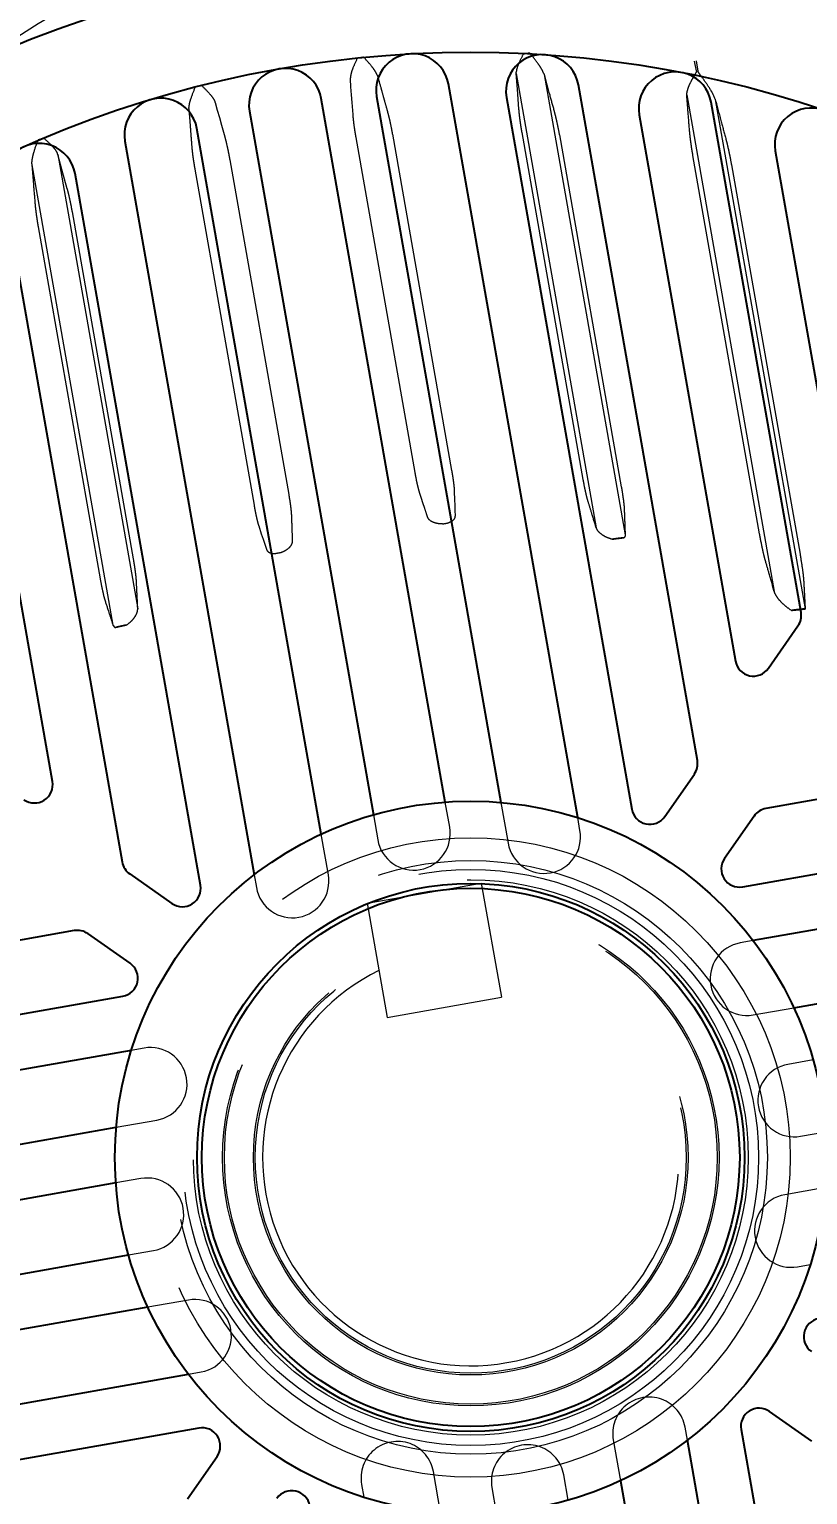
# Model space of a CAD drawing. Header units: millimetres. Extents: x 1293 to 41893, y 1011 to 26911.
# Drawn here: x 8834.3 to 8891.1, y 6904.4 to 7011.4 of the extents above; entities that cross this region are included whole.
import ezdxf

# ---------------------------------------------------------------- set-up
doc = ezdxf.new("R2010")
doc.units = ezdxf.units.MM
doc.header["$LTSCALE"] = 50
doc.linetypes.add('HIDDEN', pattern=[1.905, 1.27, -0.635])
doc.layers.add('CAPA_1', color=7, linetype='Continuous')
doc.styles.add('SLDTEXTSTYLE0', font='TXT', dxfattribs={"width": 0.75})
doc.dimstyles.new('SLDDIMSTYLE0', dxfattribs={"dimtxt": 100, "dimasz": 100, "dimexe": 0, "dimexo": 0.0625, "dimgap": 25, "dimtad": 2, "dimdec": 0, "dimlfac": 1.5, "dimrnd": 1e-09, "dimzin": 12, "dimdsep": 46, "dimtxsty": 'SLDTEXTSTYLE0', "dimsah": 1, "dimcen": 0.09, "dimadec": 0, "dimazin": 3, "dimtfac": 1, "dimtdec": 0, "dimtofl": 0, "dimtmove": 0, "dimatfit": 3, "dimfxl": 1, "dimfrac": 2, "dimtolj": 1, "dimtzin": 12, "dimarcsym": 0})

# ---------------------------------------------------------------- blocks, each defined once
blk = doc.blocks.new('_D_15')
at = {"layer": 'CAPA_1', "transparency": 16777216}
for p, q in [((6530.12, 8742.38), (6530.12, 9415.65)), ((16745.16, 6492), (16745.16, 9415.65)), ((6530.12, 9365.65), (16745.16, 9365.65))]:
    blk.add_line(p, q, dxfattribs=at)
for points in [[(6530.12, 9365.65), (6630.12, 9350.26), (6630.12, 9381.03)], [(16745.16, 9365.65), (16645.16, 9381.03), (16645.16, 9350.26)]]:
    blk.add_solid(points, dxfattribs=at)
at = {"layer": 'CAPA_1', "transparency": 16777216, "insert": (11452.92, 9494.55), "char_height": 100, "attachment_point": 1, "style": 'SLDTEXTSTYLE0'}
blk.add_mtext('15323', dxfattribs=at)

msp = doc.modelspace()

# ---------------------------------------------------------------- linework, layer by layer
at = {"color": 1, "linetype": 'HIDDEN', "lineweight": 18}
for p, q in [((8883.011875, 7008.3349087), (8882.8877649, 7009.0387719)), ((8882.9987444, 7009.0574205), (8883.1305053, 7008.3101673)), ((8869.8519464, 7008.1264697), (8875.6960764, 6974.9827612)), ((8871.8842595, 7008.0743624), (8877.8099933, 6974.4678559)), ((8882.3081217, 7006.5892348), (8888.702181, 6970.3267224)), ((8884.393342, 7006.2370761), (8890.94888, 6969.0587726)), ((8862.4643336, 6979.024963), (8858.1559677, 7003.4589204)), ((8860.8053371, 7003.7095324), (8865.1321973, 6979.170689)), ((8874.7435864, 6978.5138128), (8870.2787486, 7003.8351661)), ((8873.0024659, 7003.6489822), (8877.5303606, 6977.9700153)), ((8836.3609878, 7002.2211101), (8842.2051179, 6969.0774015)), ((8887.6320855, 6974.5374312), (8882.7633602, 7002.1493444)), ((8834.4690599, 7001.4770533), (8840.3947937, 6967.8705467)), ((8846.3727013, 7001.1646693), (8850.6995614, 6976.6258259)), ((8853.2563745, 6977.4013514), (8848.9480085, 7001.8353088)), ((8885.5752845, 7001.467981), (8890.5865931, 6973.0474375)), ((8841.8924749, 6972.7212755), (8837.4276371, 6998.0426288)), ((8834.9318588, 6996.936107), (8839.4597535, 6971.2571401)), ((8890.9627411, 6969.0516768), (8890.94888, 6969.0587726)), ((8840.3947937, 6967.8705467), (8840.5329198, 6967.6957398)), ((8864.9919002, 6953.1248707), (8864.6684134, 6954.9594556)), ((8859.4161053, 6954.0333319), (8859.7395921, 6952.1987471)), ((8868.7347752, 6954.9330536), (8869.2591818, 6951.958996)), ((8874.5114898, 6952.8851196), (8874.3457785, 6953.824915)), ((8856.1284117, 6949.643687), (8855.6040051, 6952.6177445)), ((8850.7103924, 6949.6573588), (8850.8761037, 6948.7175634)), ((8858.9622257, 6947.5853374), (8867.3002647, 6949.0555586)), ((8867.3002647, 6949.0555586), (8868.7704859, 6940.7175197)), ((8858.9622257, 6947.5853374), (8860.432447, 6939.2472984)), ((8887.1642384, 6944.8493328), (8886.224443, 6944.6836215)), ((8860.432447, 6939.2472984), (8868.7704859, 6940.7175197)), ((8887.1505666, 6939.4313135), (8890.1246242, 6939.9557201)), ((8842.6746056, 6937.0046102), (8841.7348102, 6936.8388989)), ((8891.5402116, 6936.1436199), (8889.7056267, 6935.8201331)), ((8840.6266717, 6931.2278956), (8843.6007292, 6931.7523021)), ((8890.6317503, 6930.567825), (8892.4663352, 6930.8913119)), ((8842.4348545, 6927.4850205), (8840.6002696, 6927.1615337)), ((8892.4399332, 6926.82495), (8889.4658757, 6926.3005434)), ((8841.5263933, 6921.9092257), (8843.3609782, 6922.2327125)), ((8890.3919993, 6921.0482354), (8891.3317947, 6921.2139467)), ((8845.9160382, 6918.6215321), (8842.9419807, 6918.0971255)), ((8845.9023664, 6913.2035128), (8846.8421618, 6913.3692241)), ((8882.3562124, 6908.3954868), (8882.1905011, 6909.3352822)), ((8876.9381931, 6908.4091586), (8877.4625997, 6905.4351011)), ((8864.3318297, 6903.119792), (8863.8074231, 6906.0938496)), ((8873.6504995, 6904.0195136), (8873.3270127, 6905.8540985)), ((8858.5551151, 6905.1677259), (8858.7208263, 6904.2279305)), ((8868.0747047, 6904.9279749), (8868.3981915, 6903.09339))]:
    msp.add_line(p, q, dxfattribs=at)
at = {"color": 7, "linetype": 'Continuous', "lineweight": 25}
for p, q in [((8874.3457785, 6953.824915), (8864.9037531, 7007.3733018)), ((8864.6684134, 6954.9594556), (8855.6148986, 7006.3044893)), ((8859.6514451, 7006.4471782), (8868.7347752, 6954.9330536)), ((8869.1392508, 7006.387683), (8878.2980223, 6954.4457086)), ((8883.0872685, 6957.9979862), (8874.3915588, 7007.3138067)), ((8850.3625906, 7005.3783657), (8859.4161053, 6954.0333319)), ((8890.6580912, 6968.8102416), (8884.0922954, 7006.0467202)), ((8878.8399873, 7005.1205966), (8885.868845, 6965.257964)), ((8841.2683671, 7003.2057456), (8850.7103924, 6949.6573588)), ((8855.6040051, 6952.6177445), (8846.5206751, 7004.1318692)), ((8888.7809749, 7002.4909794), (8893.4396677, 6976.0702193)), ((8832.3730947, 6999.9048177), (8841.0688044, 6950.5889973)), ((8846.7841742, 6948.8889669), (8837.6254027, 7000.8309414)), ((8835.9719188, 6956.4597896), (8828.9430612, 6996.3224222)), ((8888.2741247, 6964.7247263), (8890.4372169, 6967.8139421)), ((8937.4116974, 6963.1866306), (8888.0958769, 6954.4909208)), ((8886.3958466, 6948.775551), (8938.337821, 6957.9343225)), ((8880.703302, 6953.9124709), (8882.8663942, 6957.0016867)), ((8887.2352051, 6953.9426124), (8885.0721129, 6950.8533966)), ((8940.7126252, 6954.2913582), (8887.1642384, 6944.8493328)), ((8841.6171128, 6949.7283255), (8844.7063286, 6947.5652333)), ((8890.1246242, 6939.9557201), (8941.6387488, 6949.0390501)), ((8837.561739, 6945.5803889), (8788.2459185, 6936.8846791)), ((8841.6472543, 6943.1964224), (8838.5580385, 6945.3595146)), ((8789.1720422, 6931.6323711), (8841.1140166, 6940.7911427)), ((8841.7348102, 6936.8388989), (8788.1864234, 6927.3968735)), ((8789.112547, 6922.1445655), (8840.6266717, 6931.2278956)), ((8840.6002696, 6927.1615337), (8789.2552359, 6918.1080189)), ((8790.1813595, 6912.8557109), (8841.5263933, 6921.9092257)), ((8842.9419807, 6918.0971255), (8791.427856, 6909.0137954)), ((8792.3539796, 6903.7614874), (8845.9023664, 6913.2035128)), ((8891.449492, 6908.3245201), (8888.3602762, 6910.4876123)), ((8846.6707583, 6909.2772946), (8794.7287838, 6900.118523)), ((8886.2824306, 6909.1638787), (8895.4412022, 6857.2219042)), ((8891.7982378, 6854.8471), (8882.3562124, 6908.3954868)), ((8845.8313997, 6904.1102332), (8847.9944919, 6907.199449)), ((8877.4625997, 6905.4351011), (8886.5459298, 6853.9209764))]:
    msp.add_line(p, q, dxfattribs=at)
at = {"color": 1, "linetype": 'HIDDEN', "lineweight": 18, "flags": 128}
for points in [[(8857.9307597, 7005.1418603), (8857.8648038, 7006.0212578), (8857.8221748, 7006.5902804), (8857.7795837, 7007.1593037), (8857.7370302, 7007.7283277)], [(8870.0482871, 7005.5457567), (8869.9382192, 7006.9910295), (8869.8519464, 7008.1264697)], [(8848.5840355, 7003.4937807), (8848.3452421, 7004.3427022), (8848.1906831, 7004.8919886), (8848.0360882, 7005.4412626), (8847.8814577, 7005.9905244)], [(8837.0591437, 6999.7288806), (8836.6682613, 7001.1246383), (8836.3609878, 7002.2211101)], [(8865.3280828, 6977.6330442), (8865.3465714, 6977.0247486), (8865.3584922, 6976.6311443), (8865.3703798, 6976.2375392), (8865.3822345, 6975.843933)], [(8851.0413948, 6975.1139156), (8851.2320706, 6974.5359813), (8851.3554893, 6974.1620371), (8851.4789394, 6973.7881034), (8851.6024209, 6973.4141801)]]:
    msp.add_lwpolyline(points, dxfattribs=at)
at = {"color": 1, "linetype": 'HIDDEN', "lineweight": 18}
for centre, radius in [((8866.5333024, 6929.0264228), 103), ((8866.5333024, 6929.0264228), 101), ((8872.9663865, 6949.0650934), 73.3333333), ((8866.5333024, 6929.0264228), 23.3333333), ((8866.5333024, 6929.0264228), 21.6666667), ((8866.5333024, 6929.0264228), 21.0238791), ((8866.5333024, 6929.0264228), 20.2675603), ((8866.5333024, 6929.0264228), 18.1333333), ((8866.5333024, 6929.0264228), 18), ((8866.5333024, 6929.0264228), 15.875), ((8866.5333024, 6929.0264228), 15.7416667)]:
    msp.add_circle(centre, radius, dxfattribs=at)
at = {"color": 7, "linetype": 'Continuous', "lineweight": 25}
for radius in [87.6905989, 80.6666667, 26, 20, 19.6427344]:
    msp.add_circle((8866.5333024, 6929.0264228), radius, dxfattribs=at)
for centre, radius, start, end in [((8862.2775991, 7006.91024), 2.6666667, 10, 190.000024134), ((8871.7654048, 7006.8507449), 2.6666667, 10, 190.000024134), ((8852.9887446, 7005.8414275), 2.6666667, 10, 190.000024134), ((8881.4661414, 7005.5836584), 2.6666667, 10, 190.000024134), ((8843.8945211, 7003.6688074), 2.6666667, 10, 190.000024134), ((8891.4071289, 7002.9540412), 2.6666667, 10, 190.000024134), ((8834.9992487, 7000.3678796), 2.6666667, 10, 190.000024134), ((8889.3450142, 6968.5787107), 1.3333333, 325, 10), ((8887.181922, 6965.4894949), 1.3333333, 190, 325), ((8881.7741915, 6957.7664553), 1.3333333, 325, 10), ((8834.6588418, 6956.2282587), 1.3333333, 235, 10), ((8879.6110993, 6954.6772395), 1.3333333, 190, 325), ((8888.3274079, 6953.1778438), 1.3333333, 100, 145), ((8886.1643156, 6950.088628), 1.3333333, 145, 280), ((8842.3818814, 6950.8205282), 1.3333333, 190, 235), ((8845.4710972, 6948.657436), 1.3333333, 235, 10), ((8837.7932699, 6944.2673119), 1.3333333, 55, 100), ((8840.8824857, 6942.1042197), 1.3333333, 280, 54.999977324), ((8892.1841191, 6915.9486259), 1.3333333, 100, 235), ((8887.5955077, 6909.3954096), 1.3333333, 55, 190), ((8846.9022892, 6907.9642176), 1.3333333, 325, 99.999967962), ((8853.4555055, 6903.3756061), 1.3333333, 10, 145)]:
    msp.add_arc(centre, radius, start, end, dxfattribs=at)
at = {"color": 1, "linetype": 'HIDDEN', "lineweight": 18}
for centre, radius, start, end in [((8871.762609, 7003.0277087), 6.6637914, 97.956361572, 102.113906814), ((8861.0918432, 6994.4391801), 15.0793312, 99.101040556, 100.908305732), ((8849.2741209, 6992.3553968), 15.0793312, 99.091694267, 100.898959444), ((8836.3094312, 6996.7763568), 6.6637914, 97.886093186, 102.043638428), ((8878.166368, 6967.321272), 6.9481724, 93.518236596, 100.875479165), ((8890.9754926, 6964.4377709), 4.6210784, 90.329965643, 102.728447982), ((8842.5041868, 6961.0330672), 6.9481724, 99.124520834, 106.481763404), ((8862.3657462, 6952.6618089), 2.6666667, 190, 10), ((8871.8853358, 6952.4220578), 2.6666667, 190, 10), ((8853.5022577, 6949.1806252), 2.6666667, 190, 10), ((8886.6875048, 6942.0574675), 2.6666667, 100, 280), ((8866.5333024, 6929.0264228), 15.2083333, 116.162119936, 83.837880064), ((8843.1376674, 6934.3784561), 2.6666667, 280, 99.999967962), ((8890.1686885, 6933.1939791), 2.6666667, 100, 280), ((8842.8979163, 6924.8588665), 2.6666667, 280, 99.999967962), ((8889.9289375, 6923.6743894), 2.6666667, 100, 280), ((8846.3791, 6915.9953781), 2.6666667, 280, 99.999967962), ((8879.5643471, 6908.8722204), 2.6666667, 10, 190), ((8861.1812691, 6905.6307877), 2.6666667, 10, 190), ((8870.7008587, 6905.3910367), 2.6666667, 10, 190)]:
    msp.add_arc(centre, radius, start, end, dxfattribs=at)
for points, knots in [([(8870.3641732, 7009.543113), (8870.2455576, 7009.3141382), (8870.0629979, 7008.9617264), (8869.897032, 7008.5236668), (8869.8663475, 7008.331027), (8869.8520557, 7008.2413016)], [0, 0, 0, 0, 0.4977388149, 0.7660628873, 1, 1, 1, 1]), ([(8870.8402148, 7009.627353), (8870.7513421, 7009.6116853), (8870.5926404, 7009.5837071), (8870.4339828, 7009.5555168), (8870.3641732, 7009.543113)], [0, 0, 0, 0, 0.5599981298, 1, 1, 1, 1]), ([(8871.8665117, 7008.1312142), (8871.8142284, 7008.2477638), (8871.7080584, 7008.4844375), (8871.3573369, 7008.9941705), (8871.0464365, 7009.3748479), (8870.8402148, 7009.627353)], [0, 0, 0, 0, 0.2462365514, 0.5000252595, 1, 1, 1, 1]), ([(8858.2382639, 7009.2460473), (8858.1213713, 7008.9960259), (8857.9407259, 7008.6096437), (8857.7757206, 7008.1273304), (8857.7483801, 7007.9176829), (8857.735796, 7007.821188)], [0, 0, 0, 0, 0.4973877107, 0.7686615721, 1, 1, 1, 1]), ([(8858.7066549, 7009.3286766), (8858.6192214, 7009.313255), (8858.4630902, 7009.2857163), (8858.3069609, 7009.2581684), (8858.2382639, 7009.2460473)], [0, 0, 0, 0, 0.5599999195, 1, 1, 1, 1]), ([(8859.6985232, 7008.0156432), (8859.6477232, 7008.1200715), (8859.5460984, 7008.3289795), (8859.210116, 7008.7756769), (8858.9080043, 7009.1075152), (8858.7066549, 7009.3286766)], [0, 0, 0, 0, 0.2500167322, 0.5001561521, 1, 1, 1, 1]), ([(8857.7370302, 7007.7283277), (8857.7360336, 7007.7456155), (8857.7342539, 7007.7764864), (8857.7353248, 7007.8075292), (8857.735796, 7007.821188)], [0, 0, 0, 0, 0.5600018831, 1, 1, 1, 1]), ([(8859.6985232, 7008.0156432), (8859.7033655, 7008.0024979), (8859.7120126, 7007.9790243), (8859.7189487, 7007.9551978), (8859.7220007, 7007.9447142)], [0, 0, 0, 0, 0.5599998961, 1, 1, 1, 1]), ([(8859.7220007, 7007.9447142), (8859.8032297, 7007.654533), (8859.9370187, 7007.1765875), (8860.1233059, 7006.5107112), (8860.2809076, 7005.9472055), (8860.385949, 7005.5714601), (8860.4384697, 7005.3835874)], [0, 0, 0, 0, 0.3399999998, 0.5599999998, 0.7799999999, 1, 1, 1, 1]), ([(8869.8519464, 7008.1264697), (8869.8507658, 7008.1479315), (8869.8486574, 7008.1862598), (8869.8510173, 7008.2244819), (8869.8520557, 7008.2413016)], [0, 0, 0, 0, 0.5599473234, 1, 1, 1, 1]), ([(8871.8665117, 7008.1312142), (8871.8700939, 7008.1206354), (8871.8764907, 7008.1017446), (8871.8818857, 7008.0827292), (8871.8842595, 7008.0743624)], [0, 0, 0, 0, 0.5600002916, 1, 1, 1, 1]), ([(8871.8842595, 7008.0743624), (8872.0225501, 7007.5725094), (8872.2694976, 7006.6763433), (8872.5163497, 7005.7787718), (8872.6249646, 7005.3838404)], [0, 0, 0, 0, 0.5600000044, 1, 1, 1, 1]), ([(8883.011875, 7008.3349087), (8883.0127341, 7008.3254926), (8883.0163702, 7008.2856387), (8882.9504348, 7008.1337236), (8882.7866167, 7007.8727574), (8882.5777394, 7007.4894278), (8882.3833093, 7007.0837651), (8882.3340934, 7006.8449288), (8882.3094536, 7006.7253559)], [0, 0, 0, 0, 0.01481609376, 0.06270954922, 0.25109643922, 0.49994282022, 0.74964734871, 1, 1, 1, 1]), ([(8884.3821627, 7006.2755609), (8884.3140444, 7006.436761), (8884.1780174, 7006.7586649), (8883.8403761, 7007.2766723), (8883.5422437, 7007.7028916), (8883.3234088, 7007.9990868), (8883.2176375, 7008.1486484), (8883.1571983, 7008.2355595), (8883.1394202, 7008.28525), (8883.1305053, 7008.3101673)], [0, 0, 0, 0, 0.25001713028, 0.49926471564, 0.74950872855, 0.87437378348, 0.93696842562, 0.96839280574, 1, 1, 1, 1]), ([(8845.9399895, 7005.5896425), (8845.9520093, 7005.7051477), (8845.9760547, 7005.9362146), (8846.1389953, 7006.4708857), (8846.3093921, 7006.88604), (8846.422957, 7007.1627292)], [0, 0, 0, 0, 0.2500167322, 0.5001561521, 1, 1, 1, 1]), ([(8846.8913614, 7007.2452822), (8846.8039255, 7007.2298749), (8846.64779, 7007.2023617), (8846.4916559, 7007.1748392), (8846.422957, 7007.1627292)], [0, 0, 0, 0, 0.5600000702, 1, 1, 1, 1]), ([(8846.8913614, 7007.2452822), (8847.0867181, 7007.0503194), (8847.3886269, 7006.749019), (8847.7086319, 7006.3522226), (8847.8060303, 7006.1645719), (8847.8508574, 7006.0782067)], [0, 0, 0, 0, 0.4973879243, 0.7686754257, 1, 1, 1, 1]), ([(8882.3081217, 7006.5892348), (8882.3066961, 7006.614821), (8882.30415, 7006.6605165), (8882.3078329, 7006.7055415), (8882.3094536, 7006.7253559)], [0, 0, 0, 0, 0.5599260649, 1, 1, 1, 1]), ([(8882.5187262, 7003.9399049), (8882.4792919, 7004.4346917), (8882.4088734, 7005.3182396), (8882.3389069, 7006.2008752), (8882.3081217, 7006.5892348)], [0, 0, 0, 0, 0.5599999975, 1, 1, 1, 1]), ([(8884.3821627, 7006.2755609), (8884.3843575, 7006.268382), (8884.3882768, 7006.2555627), (8884.3917943, 7006.2427247), (8884.393342, 7006.2370761)], [0, 0, 0, 0, 0.5600001653, 1, 1, 1, 1]), ([(8845.9399895, 7005.5896425), (8845.9399352, 7005.5756338), (8845.9398381, 7005.5506183), (8845.9414693, 7005.5258565), (8845.9421871, 7005.5149613)], [0, 0, 0, 0, 0.55999989616, 1, 1, 1, 1]), ([(8845.9421871, 7005.5149613), (8845.9651046, 7005.2144982), (8846.002851, 7004.7196178), (8846.0555414, 7004.0301848), (8846.1001746, 7003.4467596), (8846.1299805, 7003.0577482), (8846.1448834, 7002.8632425)], [0, 0, 0, 0, 0.3399999998, 0.5599999998, 0.7799999999, 1, 1, 1, 1]), ([(8847.8814577, 7005.9905244), (8847.8764815, 7006.0071104), (8847.8675954, 7006.0367283), (8847.8559718, 7006.0655327), (8847.8508574, 7006.0782067)], [0, 0, 0, 0, 0.5600018831, 1, 1, 1, 1]), ([(8860.4384697, 7005.3835874), (8860.4690781, 7005.2694443), (8860.5303882, 7005.0408099), (8860.6290807, 7004.6115647), (8860.7233583, 7004.1589834), (8860.7792679, 7003.8524577), (8860.8053371, 7003.7095324)], [0, 0, 0, 0, 0.24944129221, 0.4996432196, 0.76669594064, 1, 1, 1, 1]), ([(8870.2787486, 7003.8351661), (8870.2523981, 7003.9897024), (8870.1996868, 7004.2988343), (8870.1334267, 7004.7573234), (8870.0794491, 7005.1893524), (8870.0587079, 7005.426573), (8870.0482871, 7005.5457567)], [0, 0, 0, 0, 0.2498639606, 0.4998238823, 0.748703156, 1, 1, 1, 1]), ([(8872.6249646, 7005.3838404), (8872.6566624, 7005.2638431), (8872.720161, 7005.0234587), (8872.8193354, 7004.5875749), (8872.9161914, 7004.1224525), (8872.9737098, 7003.806794), (8873.0024659, 7003.6489822)], [0, 0, 0, 0, 0.2497976947, 0.5004065384, 0.7502307663, 1, 1, 1, 1]), ([(8884.393342, 7006.2370761), (8884.5395019, 7005.6940088), (8884.8005018, 7004.7242457), (8885.0615087, 7003.7512468), (8885.1763518, 7003.3231272)], [0, 0, 0, 0, 0.5599999144, 1, 1, 1, 1]), ([(8858.1559677, 7003.4589204), (8858.1296709, 7003.6135136), (8858.0778255, 7003.9183012), (8858.0130312, 7004.3697525), (8857.9609057, 7004.7920382), (8857.9408361, 7005.0249313), (8857.9307597, 7005.1418603)], [0, 0, 0, 0, 0.2534283438, 0.499645941, 0.7487864623, 1, 1, 1, 1]), ([(8834.4662929, 7001.5365466), (8834.4755589, 7001.6640417), (8834.4943627, 7001.9227735), (8834.6496688, 7002.5216982), (8834.8115726, 7002.9856586), (8834.918987, 7003.2934713)], [0, 0, 0, 0, 0.246397263, 0.5000253371, 1, 1, 1, 1]), ([(8835.3951315, 7003.3771274), (8835.3062424, 7003.3615693), (8835.1475121, 7003.3337871), (8834.988814, 7003.30579), (8834.918987, 7003.2934713)], [0, 0, 0, 0, 0.5600007787, 1, 1, 1, 1]), ([(8835.3951315, 7003.3771274), (8835.5848285, 7003.2024335), (8835.8758616, 7002.9344179), (8836.1824605, 7002.5802516), (8836.2770802, 7002.4093903), (8836.3216102, 7002.3289794)], [0, 0, 0, 0, 0.4977333441, 0.7636227912, 1, 1, 1, 1]), ([(8848.9480085, 7001.8353088), (8848.9198464, 7001.9895671), (8848.8643214, 7002.2937058), (8848.7708043, 7002.7400878), (8848.6753554, 7003.1547402), (8848.6145602, 7003.3804528), (8848.5840355, 7003.4937807)], [0, 0, 0, 0, 0.253419174, 0.4996459389, 0.7487776222, 1, 1, 1, 1]), ([(8882.7633602, 7002.1493444), (8882.73585, 7002.3103171), (8882.6808976, 7002.6318637), (8882.6109548, 7003.109617), (8882.5530299, 7003.5629275), (8882.5301913, 7003.813911), (8882.5187262, 7003.9399049)], [0, 0, 0, 0, 0.2502336757, 0.4998475078, 0.7489231393, 1, 1, 1, 1]), ([(8885.1763518, 7003.3231272), (8885.2101338, 7003.1921964), (8885.2778147, 7002.9298822), (8885.382318, 7002.4631338), (8885.4840718, 7001.9695432), (8885.5448653, 7001.6352507), (8885.5752845, 7001.467981)], [0, 0, 0, 0, 0.2497337547, 0.5003305586, 0.7499807161, 1, 1, 1, 1]), ([(8836.3609878, 7002.2211101), (8836.3547568, 7002.2416814), (8836.343629, 7002.2784193), (8836.3283388, 7002.3135292), (8836.3216102, 7002.3289794)], [0, 0, 0, 0, 0.5599473234, 1, 1, 1, 1]), ([(8846.1448834, 7002.8632425), (8846.1551602, 7002.7455143), (8846.175745, 7002.509699), (8846.2298147, 7002.0725889), (8846.296014, 7001.6150572), (8846.3483143, 7001.307895), (8846.3727013, 7001.1646693)], [0, 0, 0, 0, 0.24944128916, 0.4996432135, 0.76669011627, 1, 1, 1, 1]), ([(8834.4662929, 7001.5365466), (8834.4665449, 7001.5253805), (8834.4669949, 7001.5054411), (8834.4684289, 7001.4857273), (8834.4690599, 7001.4770533)], [0, 0, 0, 0, 0.5600002916, 1, 1, 1, 1]), ([(8834.4690599, 7001.4770533), (8834.5107531, 7000.9581675), (8834.5852052, 7000.0315858), (8834.6602276, 6999.1037161), (8834.6932375, 6998.6954535)], [0, 0, 0, 0, 0.5600000044, 1, 1, 1, 1]), ([(8837.4276371, 6998.0426288), (8837.3975253, 6998.2071269), (8837.3410046, 6998.5158934), (8837.2458119, 6998.9727662), (8837.1505898, 6999.3875466), (8837.0890924, 6999.6170932), (8837.0591437, 6999.7288806)], [0, 0, 0, 0, 0.26628267044, 0.49981836776, 0.75641528578, 1, 1, 1, 1]), ([(8834.6932375, 6998.6954535), (8834.7045031, 6998.5718975), (8834.727071, 6998.3243843), (8834.7766962, 6997.9288526), (8834.8183914, 6997.6382294), (8834.8421298, 6997.481085), (8834.8743558, 6997.2715495), (8834.9047687, 6997.0941362), (8834.9318588, 6996.936107)], [0, 0, 0, 0, 0.249709194, 0.5002292496, 0.6677846584, 0.7196930014, 0.7503192569, 1, 1, 1, 1]), ([(8862.80743, 6977.5050167), (8862.7811707, 6977.5918057), (8862.7285758, 6977.7656368), (8862.6379123, 6978.142904), (8862.5476465, 6978.5687395), (8862.4908081, 6978.879988), (8862.4643336, 6979.024963)], [0, 0, 0, 0, 0.2494819919, 0.4996912855, 0.7669635302, 1, 1, 1, 1]), ([(8865.1321973, 6979.170689), (8865.1597431, 6979.0082195), (8865.2124548, 6978.6973173), (8865.2723761, 6978.2688696), (8865.3141356, 6977.898849), (8865.3234821, 6977.7207233), (8865.3280828, 6977.6330442)], [0, 0, 0, 0, 0.2611497325, 0.4997368119, 0.7537547037, 1, 1, 1, 1]), ([(8875.1052339, 6976.886408), (8875.07713, 6976.9830484), (8875.0208272, 6977.1766559), (8874.9273885, 6977.5749327), (8874.8328345, 6978.0239838), (8874.7733705, 6978.3503461), (8874.7435864, 6978.5138128)], [0, 0, 0, 0, 0.24935148533, 0.49954591454, 0.74933516443, 1, 1, 1, 1]), ([(8853.4538216, 6975.8557232), (8853.4488136, 6975.9462594), (8853.438783, 6976.1275957), (8853.3949461, 6976.513117), (8853.3341245, 6976.9441434), (8853.2810816, 6977.2560612), (8853.2563745, 6977.4013514)], [0, 0, 0, 0, 0.249481989, 0.4996912797, 0.7669580572, 1, 1, 1, 1]), ([(8863.3730145, 6975.7650724), (8863.308867, 6975.962401), (8863.2032122, 6976.2874129), (8863.0561519, 6976.7398178), (8862.9317588, 6977.1225045), (8862.8488729, 6977.3775127), (8862.80743, 6977.5050167)], [0, 0, 0, 0, 0.33999999916, 0.55999999936, 0.77999999964, 1, 1, 1, 1]), ([(8877.5303606, 6977.9700153), (8877.5580463, 6977.8078712), (8877.6134915, 6977.4831518), (8877.6781377, 6977.0313327), (8877.7260633, 6976.6271664), (8877.7373076, 6976.4347306), (8877.7429506, 6976.3381548)], [0, 0, 0, 0, 0.2495887752, 0.4998415851, 0.7489905658, 1, 1, 1, 1]), ([(8850.6995614, 6976.6258259), (8850.7292438, 6976.4637394), (8850.7860463, 6976.1535586), (8850.8762748, 6975.7304581), (8850.9635885, 6975.368464), (8851.0157288, 6975.1978834), (8851.0413948, 6975.1139156)], [0, 0, 0, 0, 0.2611398844, 0.499736805, 0.7537468351, 1, 1, 1, 1]), ([(8875.6960764, 6974.9827612), (8875.5856281, 6975.3390303), (8875.388399, 6975.9752254), (8875.1917566, 6976.6079911), (8875.1052339, 6976.886408)], [0, 0, 0, 0, 0.5599999228, 1, 1, 1, 1]), ([(8877.7429506, 6976.3381548), (8877.7554495, 6975.9893092), (8877.7777689, 6975.3663708), (8877.800147, 6974.7424021), (8877.8099933, 6974.4678559)], [0, 0, 0, 0, 0.5600000022, 1, 1, 1, 1]), ([(8853.517442, 6974.027269), (8853.5102306, 6974.2346371), (8853.498353, 6974.5761844), (8853.4818129, 6975.0516035), (8853.4678176, 6975.4537563), (8853.458487, 6975.7217343), (8853.4538216, 6975.8557232)], [0, 0, 0, 0, 0.33999999916, 0.55999999936, 0.77999999964, 1, 1, 1, 1]), ([(8864.4728502, 6975.2644511), (8864.4038094, 6975.2641826), (8864.2634962, 6975.2636369), (8863.9985268, 6975.30296), (8863.7150454, 6975.3989761), (8863.4734398, 6975.564594), (8863.4065286, 6975.6981685), (8863.3730145, 6975.7650724)], [0, 0, 0, 0, 0.12319052998, 0.25036289368, 0.49977103391, 0.74944841336, 1, 1, 1, 1]), ([(8864.4728502, 6975.2644511), (8864.5540544, 6975.2787696), (8864.6991387, 6975.3043519), (8864.8438336, 6975.3298655), (8864.9075423, 6975.3410991)], [0, 0, 0, 0, 0.5597033676, 1, 1, 1, 1]), ([(8865.3822345, 6975.843933), (8865.3783317, 6975.7964202), (8865.3705135, 6975.7012392), (8865.2819911, 6975.5629812), (8865.1351166, 6975.434683), (8864.9834149, 6975.3722997), (8864.9075423, 6975.3410991)], [0, 0, 0, 0, 0.24913345614, 0.49908188974, 0.74946881719, 1, 1, 1, 1]), ([(8876.8554203, 6974.144652), (8876.7087243, 6974.1913731), (8876.4152924, 6974.2848279), (8876.0711687, 6974.5009933), (8875.8101935, 6974.7369151), (8875.7341243, 6974.9007934), (8875.6960764, 6974.9827612)], [0, 0, 0, 0, 0.24971049833, 0.4994886621, 0.74965711829, 1, 1, 1, 1]), ([(8876.8554203, 6974.144652), (8877.0212073, 6974.1657115), (8877.3172503, 6974.2033171), (8877.610818, 6974.2401452), (8877.7399848, 6974.2563492)], [0, 0, 0, 0, 0.5600099928, 1, 1, 1, 1]), ([(8877.8099933, 6974.4678559), (8877.8082978, 6974.427791), (8877.8050854, 6974.3518875), (8877.7608643, 6974.2869909), (8877.7399848, 6974.2563492)], [0, 0, 0, 0, 0.5278398628, 1, 1, 1, 1]), ([(8888.0427779, 6972.631453), (8888.009905, 6972.7531543), (8887.9440259, 6972.9970512), (8887.8018575, 6973.6254254), (8887.6999421, 6974.1729095), (8887.6320855, 6974.5374312)], [0, 0, 0, 0, 0.24971977204, 0.50045407632, 1, 1, 1, 1]), ([(8851.6024209, 6973.4141801), (8851.6223386, 6973.3708675), (8851.6622392, 6973.2841005), (8851.79271, 6973.184457), (8851.9746075, 6973.1141302), (8852.1384968, 6973.1073941), (8852.220465, 6973.1040251)], [0, 0, 0, 0, 0.2491334561, 0.4990818897, 0.7494688172, 1, 1, 1, 1]), ([(8852.220465, 6973.1040251), (8852.3014697, 6973.1183084), (8852.4461807, 6973.1438248), (8852.5912799, 6973.1694097), (8852.6551571, 6973.180673)], [0, 0, 0, 0, 0.55976825971, 1, 1, 1, 1]), ([(8852.6551571, 6973.180673), (8852.7201204, 6973.2040328), (8852.8521568, 6973.2515112), (8853.0877027, 6973.3790838), (8853.3212499, 6973.56627), (8853.4916409, 6973.8045334), (8853.5088316, 6973.9529374), (8853.517442, 6974.027269)], [0, 0, 0, 0, 0.1231809604, 0.2503625008, 0.4997707717, 0.749448282, 1, 1, 1, 1]), ([(8842.1092427, 6971.0683245), (8842.1025987, 6971.1687489), (8842.0892884, 6971.3699371), (8842.0408734, 6971.7761528), (8841.9761405, 6972.2304621), (8841.920396, 6972.5574803), (8841.8924749, 6972.7212755)], [0, 0, 0, 0, 0.2493514853, 0.4995459145, 0.7493351644, 1, 1, 1, 1]), ([(8888.702181, 6970.3267224), (8888.5787228, 6970.7598765), (8888.3582612, 6971.5333672), (8888.1391757, 6972.2959264), (8888.0427779, 6972.631453)], [0, 0, 0, 0, 0.5599992175, 1, 1, 1, 1]), ([(8890.5865931, 6973.0474375), (8890.64764, 6972.6827644), (8890.7393275, 6972.1350554), (8890.8215425, 6971.4921171), (8890.8399121, 6971.25164), (8890.8491263, 6971.1310176)], [0, 0, 0, 0, 0.4982434101, 0.7483206591, 1, 1, 1, 1]), ([(8839.4597535, 6971.2571401), (8839.4892013, 6971.0953081), (8839.5481754, 6970.7712136), (8839.6432684, 6970.3177161), (8839.7368833, 6969.9228614), (8839.7918006, 6969.7390522), (8839.8181134, 6969.6509827)], [0, 0, 0, 0, 0.2495910012, 0.499846043, 0.7603584691, 1, 1, 1, 1]), ([(8842.2051179, 6969.0774015), (8842.1870541, 6969.4499606), (8842.1547973, 6970.1152447), (8842.1231621, 6970.7771056), (8842.1092427, 6971.0683245)], [0, 0, 0, 0, 0.5599999228, 1, 1, 1, 1]), ([(8890.8491263, 6971.1310176), (8890.8699913, 6970.7445122), (8890.9072504, 6970.0543238), (8890.9457856, 6969.3580412), (8890.9627411, 6969.0516768)], [0, 0, 0, 0, 0.5599999519, 1, 1, 1, 1]), ([(8889.9573279, 6968.9452875), (8889.8058595, 6969.0497963), (8889.5029551, 6969.2587915), (8889.1402571, 6969.6168844), (8888.8448024, 6969.9807316), (8888.7496431, 6970.2115821), (8888.702181, 6970.3267224)], [0, 0, 0, 0, 0.2502007197, 0.5003478847, 0.7507909117, 1, 1, 1, 1]), ([(8839.8181134, 6969.6509827), (8839.9256805, 6969.3189003), (8840.1177646, 6968.7258959), (8840.3101459, 6968.1319034), (8840.3947937, 6967.8705467)], [0, 0, 0, 0, 0.5600000022, 1, 1, 1, 1]), ([(8841.4023412, 6967.8933176), (8841.5242108, 6967.9873941), (8841.7679831, 6968.1755725), (8842.0174207, 6968.4963987), (8842.1819672, 6968.8073515), (8842.1973992, 6968.9873639), (8842.2051179, 6969.0774015)], [0, 0, 0, 0, 0.2497104983, 0.4994886621, 0.7496571183, 1, 1, 1, 1]), ([(8889.9573279, 6968.9452875), (8890.1457367, 6968.965324), (8890.4821798, 6969.0011034), (8890.8159034, 6969.0362238), (8890.9627411, 6969.0516768)], [0, 0, 0, 0, 0.5600019237, 1, 1, 1, 1]), ([(8840.5329198, 6967.6957398), (8840.6945112, 6967.7325892), (8840.9830738, 6967.7983932), (8841.2742292, 6967.8643124), (8841.4023412, 6967.8933176)], [0, 0, 0, 0, 0.5599873478, 1, 1, 1, 1])]:
    msp.add_open_spline(points, degree=3, knots=knots, dxfattribs=at)

# ---------------------------------------------------------------- dimensions: what is measured, and where the dimension line sits
at = {"layer": 'CAPA_1'}
dim = msp.add_linear_dim(base=(16745.1618891, 9365.6463094), p1=(6530.1246702, 8678.8772747), p2=(16745.1618891, 6428.5014528), dimstyle='SLDDIMSTYLE0', dxfattribs=at)
dim.commit()
dim.dimension.update_dxf_attribs({"geometry": '_D_15', "text_midpoint": (11637.6432797, 9365.6463094), "dimtype": 160})

doc.saveas('drawing.dxf')
